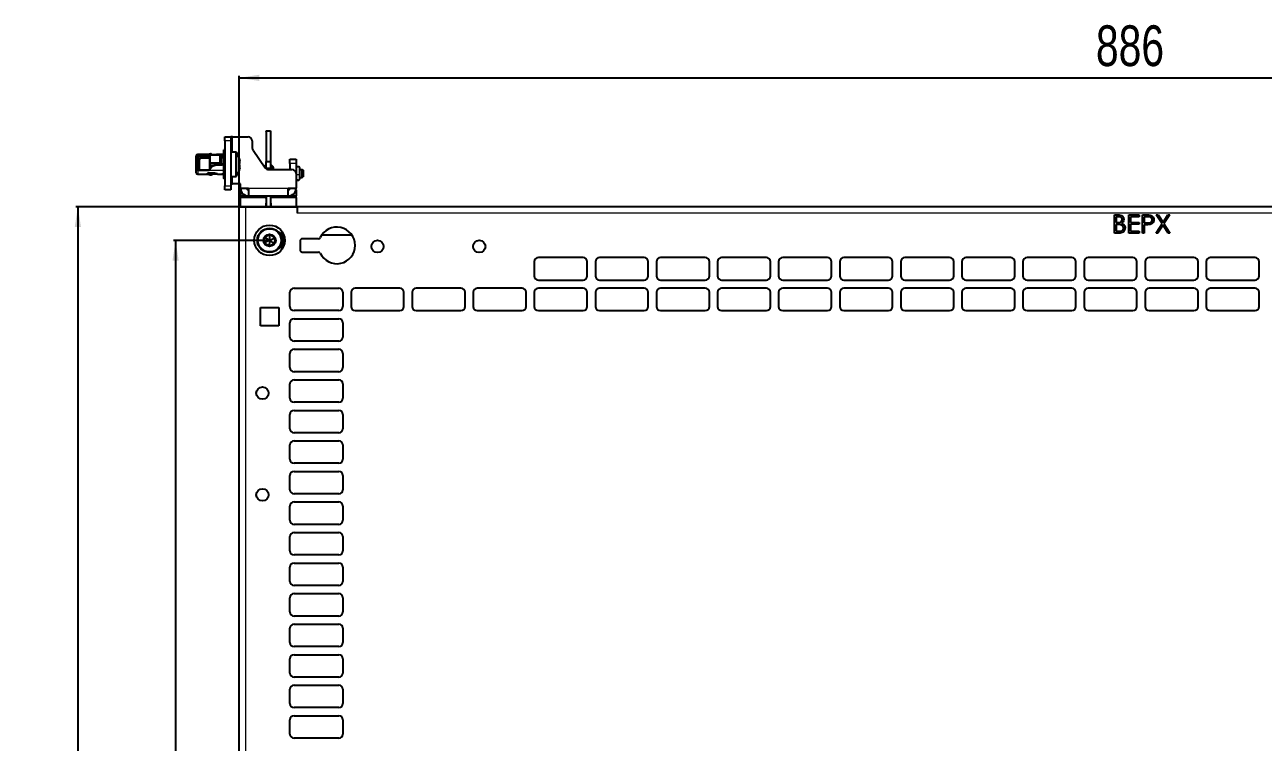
# Model space of a CAD drawing. Header units: millimetres. Extents: x -1035 to 1231, y 351 to 1984.
# Drawn here: x -1035 to -427, y 1555 to 1908 of the extents above; entities that cross this region are included whole.
import ezdxf

# ---------------------------------------------------------------- set-up
doc = ezdxf.new("R2010")
doc.units = ezdxf.units.MM
doc.layers.add('FORMAT', color=7, linetype='Continuous')
doc.styles.add('SLDTEXTSTYLE0', font='TXT', dxfattribs={"width": 0.75})
doc.dimstyles.new('SLDDIMSTYLE0', dxfattribs={"dimtxt": 20, "dimasz": 10, "dimexe": 0, "dimexo": 0.0625, "dimgap": 5, "dimtad": 2, "dimdec": 1, "dimrnd": 1e-09, "dimzin": 12, "dimdsep": 46, "dimtxsty": 'SLDTEXTSTYLE0', "dimsah": 1, "dimcen": 0.09, "dimadec": 0, "dimazin": 3, "dimtfac": 1, "dimtofl": 0, "dimtmove": 0, "dimatfit": 3, "dimfxl": 0, "dimfrac": 2, "dimtolj": 1, "dimtzin": 12, "dimarcsym": 0})

# ---------------------------------------------------------------- blocks, each defined once
blk = doc.blocks.new('_D')
at = {"layer": 'FORMAT'}
for p, q in [((-901.54, 1818.25), (-1010.18, 1818.25)), ((-1009.18, 1818.25), (-1009.18, 535.23)), ((-901.54, 535.23), (-1010.18, 535.23))]:
    blk.add_line(p, q, dxfattribs=at)
for points in [[(-1009.18, 1818.25), (-1010.71, 1808.25), (-1007.64, 1808.25)], [(-1009.18, 535.23), (-1007.64, 545.23), (-1010.71, 545.23)]]:
    blk.add_solid(points, dxfattribs=at)
at = {"layer": 'FORMAT', "insert": (-1034.96, 1147.19), "char_height": 20, "attachment_point": 1, "rotation": 90, "style": 'SLDTEXTSTYLE0'}
blk.add_mtext('1283', dxfattribs=at)
blk = doc.blocks.new('_D_1')
at = {"layer": 'FORMAT'}
for p, q in [((-930.03, 1818.25), (-930.03, 1882.54)), ((-930.03, 1881.54), (-44.03, 1881.54)), ((-44.03, 1818.25), (-44.03, 1882.54))]:
    blk.add_line(p, q, dxfattribs=at)
for points in [[(-930.03, 1881.54), (-920.03, 1880.01), (-920.03, 1883.08)], [(-44.03, 1881.54), (-54.03, 1883.08), (-54.03, 1880.01)]]:
    blk.add_solid(points, dxfattribs=at)
at = {"layer": 'FORMAT', "insert": (-509.19, 1907.33), "char_height": 20, "attachment_point": 1, "style": 'SLDTEXTSTYLE0'}
blk.add_mtext('886', dxfattribs=at)
blk = doc.blocks.new('_D_5')
at = {"layer": 'FORMAT'}
for p, q in [((-915.04, 1801.74), (-962.18, 1801.74)), ((-961.18, 1801.74), (-961.18, 551.74)), ((-915.04, 551.74), (-962.18, 551.74))]:
    blk.add_line(p, q, dxfattribs=at)
for points in [[(-961.18, 1801.74), (-962.71, 1791.74), (-959.64, 1791.74)], [(-961.18, 551.74), (-959.64, 561.74), (-962.71, 561.74)]]:
    blk.add_solid(points, dxfattribs=at)
at = {"layer": 'FORMAT', "insert": (-986.96, 1147.19), "char_height": 20, "attachment_point": 1, "rotation": 90, "style": 'SLDTEXTSTYLE0'}
blk.add_mtext('1250', dxfattribs=at)

msp = doc.modelspace()

# ---------------------------------------------------------------- linework, layer by layer
at = {"color": 7, "linetype": 'Continuous', "lineweight": 25}
for p, q in [((-916.63, 1855.54), (-914.63, 1855.54)), ((-916.63, 1855.17), (-916.63, 1855.54)), ((-916.63, 1855.17), (-916.63, 1840.54)), ((-914.63, 1855.54), (-914.63, 1855.17)), ((-914.63, 1855.17), (-914.63, 1840.54)), ((-937.03, 1852.54), (-934.03, 1852.54)), ((-937.03, 1850.54), (-937.03, 1852.54)), ((-937.03, 1850.54), (-937.03, 1828.54)), ((-934.03, 1852.54), (-934.03, 1850.54)), ((-933.23, 1852.54), (-934.03, 1852.54)), ((-934.03, 1850.54), (-934.03, 1828.54)), ((-933.23, 1852.54), (-925.53, 1852.54)), ((-923.53, 1850.54), (-923.53, 1847.17)), ((-951.03, 1842.35), (-951.03, 1843.19)), ((-945.63, 1843.89), (-950.33, 1843.89)), ((-944.53, 1844.07), (-945.63, 1843.88)), ((-945.63, 1843.89), (-945.63, 1843.89)), ((-945.63, 1843.86), (-945.63, 1843.89)), ((-941.83, 1843.78), (-945.13, 1843.78)), ((-944.43, 1843.36), (-944.31, 1843.6)), ((-944.43, 1839.76), (-944.43, 1843.36)), ((-944.31, 1843.6), (-944.31, 1839.63)), ((-939.23, 1843.6), (-944.31, 1843.6)), ((-943.1, 1843.83), (-943.02, 1843.78)), ((-938, 1843.89), (-940.65, 1843.89)), ((-939.23, 1839.63), (-939.23, 1843.6)), ((-939.23, 1843.6), (-939.03, 1843.46)), ((-939.03, 1843.46), (-939.03, 1839.71)), ((-937.98, 1843.89), (-937.73, 1843.89)), ((-937.53, 1836.35), (-937.53, 1846.14)), ((-937.03, 1846.14), (-937.53, 1846.14)), ((-931.7, 1845.04), (-934.03, 1845.04)), ((-923.16, 1846.03), (-917.12, 1837.4)), ((-951.03, 1842.35), (-950.53, 1842.35)), ((-951.03, 1840.92), (-951.03, 1842.35)), ((-950.53, 1840.92), (-951.03, 1840.92)), ((-951.03, 1840.69), (-951.03, 1840.92)), ((-951.03, 1836.4), (-951.03, 1840.69)), ((-950.53, 1840.69), (-951.03, 1840.69)), ((-950.53, 1842.35), (-950.53, 1840.92)), ((-950.53, 1840.92), (-950.53, 1840.69)), ((-950.53, 1840.69), (-950.53, 1836.4)), ((-948.33, 1842.9), (-950.33, 1842.9)), ((-950.33, 1841.68), (-950.33, 1841.47)), ((-949.83, 1841.3), (-950.33, 1841.3)), ((-950.33, 1841.3), (-950.33, 1841.07)), ((-950.33, 1841.07), (-949.83, 1841.07)), ((-950.33, 1840.89), (-950.33, 1840.46)), ((-950.03, 1840.46), (-950.33, 1840.46)), ((-950.33, 1840.46), (-950.33, 1840.32)), ((-950.33, 1840.32), (-950.03, 1840.32)), ((-950.33, 1837.77), (-950.03, 1837.77)), ((-950.33, 1837.02), (-950.03, 1837.02)), ((-950.33, 1836.41), (-950.33, 1837.02)), ((-950.03, 1836.54), (-950.03, 1841.07)), ((-949.83, 1841.07), (-949.83, 1841.3)), ((-949.53, 1841.43), (-949.53, 1836.41)), ((-944.43, 1842.04), (-948.85, 1842.04)), ((-948.33, 1842.5), (-948.33, 1842.9)), ((-944.43, 1842.9), (-948.33, 1842.9)), ((-948.33, 1842.5), (-944.43, 1842.5)), ((-944.73, 1836.41), (-943.57, 1838)), ((-943.57, 1837.7), (-944.73, 1836.11)), ((-944.43, 1839.76), (-944.31, 1839.63)), ((-944.43, 1838.57), (-944.43, 1839.76)), ((-944.43, 1838.57), (-944.31, 1838.43)), ((-944.43, 1836.82), (-944.43, 1838.57)), ((-939.23, 1839.63), (-944.31, 1839.63)), ((-944.31, 1839.63), (-944.31, 1838.43)), ((-943.08, 1838.43), (-944.31, 1838.43)), ((-944.31, 1838.43), (-944.31, 1836.98)), ((-940.82, 1839.09), (-941.66, 1838.98)), ((-939.23, 1839.1), (-940.63, 1839.1)), ((-940.63, 1838.89), (-938.48, 1838.89)), ((-939.23, 1839.63), (-939.03, 1839.71)), ((-939.23, 1839.1), (-939.23, 1839.63)), ((-939.03, 1839.18), (-939.23, 1839.1)), ((-937.73, 1842.9), (-939.03, 1842.9)), ((-939.03, 1842.5), (-937.73, 1842.5)), ((-939.03, 1839.71), (-939.03, 1839.18)), ((-938.48, 1839.19), (-939.03, 1839.19)), ((-937.83, 1842.5), (-937.83, 1838.84)), ((-937.53, 1842.04), (-937.83, 1842.04)), ((-937.53, 1838.89), (-937.83, 1838.84)), ((-937.73, 1838.6), (-937.73, 1838.29)), ((-937.73, 1838.29), (-937.73, 1836.11)), ((-916.63, 1840.54), (-914.63, 1840.54)), ((-916.63, 1837.04), (-916.63, 1840.54)), ((-914.63, 1837.04), (-916.63, 1837.04)), ((-916.63, 1837.04), (-916.63, 1836.9)), ((-914.63, 1840.54), (-914.63, 1837.04)), ((-914.63, 1837.04), (-914.63, 1836.54)), ((-913.7, 1837.02), (-913.7, 1836.54)), ((-913.7, 1837.02), (-913.7, 1837.01)), ((-913.1, 1836.54), (-913.1, 1837.03)), ((-905.03, 1841.54), (-902.03, 1841.54)), ((-905.03, 1839.54), (-905.03, 1841.54)), ((-905.03, 1839.54), (-905.03, 1836.54)), ((-902.03, 1841.54), (-902.03, 1839.54)), ((-902.03, 1839.54), (-902.03, 1834.54)), ((-901.99, 1836.95), (-901.99, 1834.22)), ((-900.09, 1834.22), (-900.09, 1836.95)), ((-950.53, 1836.4), (-951.03, 1836.4)), ((-951.03, 1834.89), (-951.03, 1836.4)), ((-950.33, 1836.41), (-944.73, 1836.41)), ((-944.73, 1836.11), (-950.33, 1836.11)), ((-950.33, 1834.19), (-945.63, 1834.19)), ((-950.03, 1836.54), (-949.89, 1836.41)), ((-945.63, 1834.41), (-945.63, 1834.54)), ((-945.63, 1834.41), (-945.63, 1834.19)), ((-945.63, 1834.21), (-944.53, 1834.02)), ((-941.83, 1834.75), (-945.13, 1834.75)), ((-944.73, 1836.41), (-944.73, 1836.11)), ((-941.83, 1834.31), (-943.02, 1834.31)), ((-942.7, 1834.56), (-942.81, 1834.75)), ((-942.7, 1834.55), (-942.7, 1834.55)), ((-940.63, 1834.2), (-940.65, 1834.2)), ((-940.65, 1834.19), (-938, 1834.19)), ((-940.63, 1834.2), (-940.63, 1834.33)), ((-938.53, 1834.23), (-938.53, 1834.25)), ((-937.98, 1834.36), (-937.73, 1834.36)), ((-937.98, 1834.19), (-937.73, 1834.19)), ((-937.53, 1836.35), (-937.03, 1836.35)), ((-937.53, 1835.98), (-937.53, 1834.74)), ((-937.53, 1834.74), (-937.03, 1834.74)), ((-937.53, 1832.19), (-937.53, 1834.74)), ((-937.03, 1832.19), (-937.53, 1832.19)), ((-937.53, 1832.19), (-937.53, 1831.94)), ((-937.03, 1831.94), (-937.53, 1831.94)), ((-937.03, 1836.04), (-937.03, 1836.04)), ((-934.03, 1833.04), (-931.7, 1833.04)), ((-915.48, 1836.54), (-904.03, 1836.54)), ((-901.99, 1836.44), (-902.03, 1836.44)), ((-902.03, 1834.54), (-902.03, 1827.34)), ((-902.03, 1832.64), (-901.99, 1832.64)), ((-901.99, 1834.22), (-901.99, 1832.25)), ((-899.08, 1836.44), (-900.09, 1836.44)), ((-900.09, 1832.25), (-900.09, 1834.22)), ((-900.09, 1832.64), (-899.08, 1832.64)), ((-898.58, 1836.16), (-899.08, 1836.44)), ((-899.08, 1832.64), (-899.08, 1836.44)), ((-899.08, 1832.64), (-898.58, 1832.93)), ((-898.58, 1836.16), (-898.58, 1832.93)), ((-937.03, 1826.54), (-937.03, 1828.54)), ((-934.03, 1826.54), (-937.03, 1826.54)), ((-934.03, 1829.54), (-933.23, 1829.54)), ((-934.03, 1828.54), (-934.03, 1826.54)), ((-929.23, 1829.54), (-933.23, 1829.54)), ((-929.23, 1827.34), (-929.23, 1829.54)), ((-929.23, 1827.34), (-925.43, 1827.34)), ((-929.23, 1826.54), (-929.23, 1823.54)), ((-929.14, 1826.54), (-929.23, 1826.54)), ((-925.43, 1827.34), (-925.43, 1823.54)), ((-905.83, 1827.34), (-902.03, 1827.34)), ((-905.83, 1823.54), (-905.83, 1827.34)), ((-902.03, 1826.54), (-902.11, 1826.54)), ((-902.03, 1826.54), (-902.03, 1823.54)), ((-929.23, 1823.54), (-925.43, 1823.54)), ((-929.23, 1823.54), (-929.23, 1822.74)), ((-929.23, 1818.24), (-929.23, 1822.74)), ((-925.43, 1823.54), (-917.13, 1823.54)), ((-917.13, 1823.54), (-914.13, 1823.54)), ((-917.13, 1822.74), (-917.13, 1823.54)), ((-917.13, 1822.74), (-916.63, 1822.74)), ((-916.63, 1823.54), (-916.63, 1818.24)), ((-914.63, 1823.54), (-914.63, 1818.24)), ((-914.63, 1822.74), (-914.13, 1822.74)), ((-914.13, 1823.54), (-905.83, 1823.54)), ((-914.13, 1823.54), (-914.13, 1822.74)), ((-905.83, 1823.54), (-902.03, 1823.54)), ((-902.03, 1822.74), (-902.03, 1823.54)), ((-902.03, 1822.74), (-902.03, 1818.24)), ((-930.03, 535.24), (-930.03, 1818.24)), ((-930.03, 1818.24), (-926.93, 1818.24)), ((-926.93, 1818.24), (-901.53, 1818.24)), ((-901.53, 1818.24), (-901.53, 1818.25)), ((-72.53, 1818.25), (-901.53, 1818.25)), ((-901.53, 1818.24), (-901.53, 1815.15)), ((-500.14, 1814.25), (-498.38, 1814.25)), ((-500.14, 1805.25), (-500.14, 1814.25)), ((-499.33, 1813.33), (-499.33, 1810.45)), ((-498.23, 1813.33), (-499.33, 1813.33)), ((-492.98, 1814.25), (-487.91, 1814.25)), ((-492.98, 1805.25), (-492.98, 1814.25)), ((-492.18, 1813.33), (-492.18, 1810.56)), ((-487.91, 1813.33), (-492.18, 1813.33)), ((-487.91, 1814.25), (-487.91, 1813.33)), ((-486.29, 1814.25), (-484.53, 1814.25)), ((-486.29, 1805.25), (-486.29, 1814.25)), ((-485.48, 1813.33), (-485.48, 1810.33)), ((-483.84, 1813.33), (-485.48, 1813.33)), ((-479.54, 1814.25), (-478.61, 1814.25)), ((-476.72, 1809.84), (-479.54, 1814.25)), ((-478.61, 1814.25), (-476.25, 1810.57)), ((-476.25, 1810.57), (-473.9, 1814.25)), ((-472.96, 1814.25), (-475.79, 1809.84)), ((-473.9, 1814.25), (-472.96, 1814.25)), ((-499.33, 1810.45), (-498.79, 1810.45)), ((-499.33, 1809.52), (-499.33, 1806.18)), ((-498.79, 1809.52), (-499.33, 1809.52)), ((-492.18, 1810.56), (-487.91, 1810.56)), ((-492.18, 1809.64), (-492.18, 1806.18)), ((-487.91, 1809.64), (-492.18, 1809.64)), ((-487.91, 1810.56), (-487.91, 1809.64)), ((-485.48, 1810.33), (-483.91, 1810.31)), ((-485.48, 1809.41), (-485.48, 1805.25)), ((-484.84, 1809.41), (-485.48, 1809.41)), ((-479.66, 1805.25), (-476.72, 1809.84)), ((-476.25, 1809.12), (-478.72, 1805.25)), ((-473.78, 1805.25), (-476.25, 1809.12)), ((-475.79, 1809.84), (-472.85, 1805.25)), ((-915.03, 1801.74), (-917.64, 1800.52)), ((-915.03, 1801.74), (-917.39, 1803.4)), ((-915.03, 1801.74), (-915.28, 1798.87)), ((-915.03, 1801.74), (-914.77, 1804.62)), ((-915.03, 1801.74), (-912.41, 1802.96)), ((-915.03, 1801.74), (-912.66, 1800.09)), ((-900.03, 1801.5), (-900.03, 1797)), ((-891.08, 1802.5), (-899.03, 1802.5)), ((-874.54, 1804.25), (-889.51, 1804.25)), ((-497.7, 1805.25), (-500.14, 1805.25)), ((-499.33, 1806.18), (-498.18, 1806.18)), ((-487.91, 1805.25), (-492.98, 1805.25)), ((-492.18, 1806.18), (-487.91, 1806.18)), ((-487.91, 1806.18), (-487.91, 1805.25)), ((-485.48, 1805.25), (-486.29, 1805.25)), ((-478.72, 1805.25), (-479.66, 1805.25)), ((-472.85, 1805.25), (-473.78, 1805.25)), ((-899.03, 1796), (-891.08, 1796)), ((-785.03, 1791.24), (-785.03, 1784.24)), ((-761.03, 1793.24), (-783.03, 1793.24)), ((-759.03, 1784.24), (-759.03, 1791.24)), ((-755.03, 1791.24), (-755.03, 1784.24)), ((-731.03, 1793.24), (-753.03, 1793.24)), ((-729.03, 1784.24), (-729.03, 1791.24)), ((-725.03, 1791.24), (-725.03, 1784.24)), ((-701.03, 1793.24), (-723.03, 1793.24)), ((-699.03, 1784.24), (-699.03, 1791.24)), ((-695.03, 1791.24), (-695.03, 1784.24)), ((-671.03, 1793.24), (-693.03, 1793.24)), ((-669.03, 1784.24), (-669.03, 1791.24)), ((-665.03, 1791.24), (-665.03, 1784.24)), ((-641.03, 1793.24), (-663.03, 1793.24)), ((-639.03, 1784.24), (-639.03, 1791.24)), ((-635.03, 1791.24), (-635.03, 1784.24)), ((-611.03, 1793.24), (-633.03, 1793.24)), ((-609.03, 1784.24), (-609.03, 1791.24)), ((-605.03, 1791.24), (-605.03, 1784.24)), ((-581.03, 1793.24), (-603.03, 1793.24)), ((-579.03, 1784.24), (-579.03, 1791.24)), ((-575.03, 1791.24), (-575.03, 1784.24)), ((-551.03, 1793.24), (-573.03, 1793.24)), ((-549.03, 1784.24), (-549.03, 1791.24)), ((-545.03, 1791.24), (-545.03, 1784.24)), ((-521.03, 1793.24), (-543.03, 1793.24)), ((-519.03, 1784.24), (-519.03, 1791.24)), ((-515.03, 1791.24), (-515.03, 1784.24)), ((-491.03, 1793.24), (-513.03, 1793.24)), ((-489.03, 1784.24), (-489.03, 1791.24)), ((-485.03, 1791.24), (-485.03, 1784.24)), ((-461.03, 1793.24), (-483.03, 1793.24)), ((-459.03, 1784.24), (-459.03, 1791.24)), ((-455.03, 1791.24), (-455.03, 1784.24)), ((-431.03, 1793.24), (-453.03, 1793.24)), ((-429.03, 1784.24), (-429.03, 1791.24)), ((-783.03, 1782.24), (-761.03, 1782.24)), ((-753.03, 1782.24), (-731.03, 1782.24)), ((-723.03, 1782.24), (-701.03, 1782.24)), ((-693.03, 1782.24), (-671.03, 1782.24)), ((-663.03, 1782.24), (-641.03, 1782.24)), ((-633.03, 1782.24), (-611.03, 1782.24)), ((-603.03, 1782.24), (-581.03, 1782.24)), ((-573.03, 1782.24), (-551.03, 1782.24)), ((-543.03, 1782.24), (-521.03, 1782.24)), ((-513.03, 1782.24), (-491.03, 1782.24)), ((-483.03, 1782.24), (-461.03, 1782.24)), ((-453.03, 1782.24), (-431.03, 1782.24)), ((-905.03, 1769.24), (-905.03, 1776.24)), ((-903.03, 1778.24), (-881.03, 1778.24)), ((-879.03, 1776.24), (-879.03, 1769.24)), ((-875.03, 1776.24), (-875.03, 1769.24)), ((-851.03, 1778.24), (-873.03, 1778.24)), ((-849.03, 1769.24), (-849.03, 1776.24)), ((-845.03, 1776.24), (-845.03, 1769.24)), ((-821.03, 1778.24), (-843.03, 1778.24)), ((-819.03, 1769.24), (-819.03, 1776.24)), ((-815.03, 1776.24), (-815.03, 1769.24)), ((-791.03, 1778.24), (-813.03, 1778.24)), ((-789.03, 1769.24), (-789.03, 1776.24)), ((-785.03, 1776.24), (-785.03, 1769.24)), ((-761.03, 1778.24), (-783.03, 1778.24)), ((-759.03, 1769.24), (-759.03, 1776.24)), ((-755.03, 1776.24), (-755.03, 1769.24)), ((-731.03, 1778.24), (-753.03, 1778.24)), ((-729.03, 1769.24), (-729.03, 1776.24)), ((-725.03, 1776.24), (-725.03, 1769.24)), ((-701.03, 1778.24), (-723.03, 1778.24)), ((-699.03, 1769.24), (-699.03, 1776.24)), ((-695.03, 1776.24), (-695.03, 1769.24)), ((-671.03, 1778.24), (-693.03, 1778.24)), ((-669.03, 1769.24), (-669.03, 1776.24)), ((-665.03, 1776.24), (-665.03, 1769.24)), ((-641.03, 1778.24), (-663.03, 1778.24)), ((-639.03, 1769.24), (-639.03, 1776.24)), ((-635.03, 1776.24), (-635.03, 1769.24)), ((-611.03, 1778.24), (-633.03, 1778.24)), ((-609.03, 1769.24), (-609.03, 1776.24)), ((-605.03, 1776.24), (-605.03, 1769.24)), ((-581.03, 1778.24), (-603.03, 1778.24)), ((-579.03, 1769.24), (-579.03, 1776.24)), ((-575.03, 1776.24), (-575.03, 1769.24)), ((-551.03, 1778.24), (-573.03, 1778.24)), ((-549.03, 1769.24), (-549.03, 1776.24)), ((-545.03, 1776.24), (-545.03, 1769.24)), ((-521.03, 1778.24), (-543.03, 1778.24)), ((-519.03, 1769.24), (-519.03, 1776.24)), ((-515.03, 1776.24), (-515.03, 1769.24)), ((-491.03, 1778.24), (-513.03, 1778.24)), ((-489.03, 1769.24), (-489.03, 1776.24)), ((-485.03, 1776.24), (-485.03, 1769.24)), ((-461.03, 1778.24), (-483.03, 1778.24)), ((-459.03, 1769.24), (-459.03, 1776.24)), ((-455.03, 1776.24), (-455.03, 1769.24)), ((-431.03, 1778.24), (-453.03, 1778.24)), ((-429.03, 1769.24), (-429.03, 1776.24)), ((-919.53, 1768.74), (-910.53, 1768.74)), ((-919.53, 1759.74), (-919.53, 1768.74)), ((-910.53, 1768.74), (-910.53, 1759.74)), ((-881.03, 1767.24), (-903.03, 1767.24)), ((-873.03, 1767.24), (-851.03, 1767.24)), ((-843.03, 1767.24), (-821.03, 1767.24)), ((-813.03, 1767.24), (-791.03, 1767.24)), ((-783.03, 1767.24), (-761.03, 1767.24)), ((-753.03, 1767.24), (-731.03, 1767.24)), ((-723.03, 1767.24), (-701.03, 1767.24)), ((-693.03, 1767.24), (-671.03, 1767.24)), ((-663.03, 1767.24), (-641.03, 1767.24)), ((-633.03, 1767.24), (-611.03, 1767.24)), ((-603.03, 1767.24), (-581.03, 1767.24)), ((-573.03, 1767.24), (-551.03, 1767.24)), ((-543.03, 1767.24), (-521.03, 1767.24)), ((-513.03, 1767.24), (-491.03, 1767.24)), ((-483.03, 1767.24), (-461.03, 1767.24)), ((-453.03, 1767.24), (-431.03, 1767.24)), ((-910.53, 1759.74), (-919.53, 1759.74)), ((-905.03, 1754.24), (-905.03, 1761.24)), ((-903.03, 1763.24), (-881.03, 1763.24)), ((-879.03, 1761.24), (-879.03, 1754.24)), ((-881.03, 1752.24), (-903.03, 1752.24)), ((-905.03, 1739.24), (-905.03, 1746.24)), ((-903.03, 1748.24), (-881.03, 1748.24)), ((-879.03, 1746.24), (-879.03, 1739.24)), ((-881.03, 1737.24), (-903.03, 1737.24)), ((-905.03, 1724.24), (-905.03, 1731.24)), ((-903.03, 1733.24), (-881.03, 1733.24)), ((-879.03, 1731.24), (-879.03, 1724.24)), ((-881.03, 1722.24), (-903.03, 1722.24)), ((-905.03, 1709.24), (-905.03, 1716.24)), ((-903.03, 1718.24), (-881.03, 1718.24)), ((-879.03, 1716.24), (-879.03, 1709.24)), ((-881.03, 1707.24), (-903.03, 1707.24)), ((-903.03, 1703.24), (-881.03, 1703.24)), ((-905.03, 1694.24), (-905.03, 1701.24)), ((-879.03, 1701.24), (-879.03, 1694.24)), ((-881.03, 1692.24), (-903.03, 1692.24)), ((-905.03, 1679.24), (-905.03, 1686.24)), ((-903.03, 1688.24), (-881.03, 1688.24)), ((-879.03, 1686.24), (-879.03, 1679.24)), ((-881.03, 1677.24), (-903.03, 1677.24)), ((-903.03, 1673.24), (-881.03, 1673.24)), ((-905.03, 1664.24), (-905.03, 1671.24)), ((-879.03, 1671.24), (-879.03, 1664.24)), ((-881.03, 1662.24), (-903.03, 1662.24)), ((-905.03, 1649.24), (-905.03, 1656.24)), ((-903.03, 1658.24), (-881.03, 1658.24)), ((-879.03, 1656.24), (-879.03, 1649.24)), ((-881.03, 1647.24), (-903.03, 1647.24)), ((-903.03, 1643.24), (-881.03, 1643.24)), ((-905.03, 1634.24), (-905.03, 1641.24)), ((-879.03, 1641.24), (-879.03, 1634.24)), ((-881.03, 1632.24), (-903.03, 1632.24)), ((-905.03, 1619.24), (-905.03, 1626.24)), ((-903.03, 1628.24), (-881.03, 1628.24)), ((-879.03, 1626.24), (-879.03, 1619.24)), ((-881.03, 1617.24), (-903.03, 1617.24)), ((-903.03, 1613.24), (-881.03, 1613.24)), ((-905.03, 1604.24), (-905.03, 1611.24)), ((-879.03, 1611.24), (-879.03, 1604.24)), ((-881.03, 1602.24), (-903.03, 1602.24)), ((-905.03, 1589.24), (-905.03, 1596.24)), ((-903.03, 1598.24), (-881.03, 1598.24)), ((-879.03, 1596.24), (-879.03, 1589.24)), ((-881.03, 1587.24), (-903.03, 1587.24)), ((-903.03, 1583.24), (-881.03, 1583.24)), ((-905.03, 1574.24), (-905.03, 1581.24)), ((-879.03, 1581.24), (-879.03, 1574.24)), ((-881.03, 1572.24), (-903.03, 1572.24)), ((-905.03, 1559.24), (-905.03, 1566.24)), ((-903.03, 1568.24), (-881.03, 1568.24)), ((-879.03, 1566.24), (-879.03, 1559.24)), ((-881.03, 1557.24), (-903.03, 1557.24))]:
    msp.add_line(p, q, dxfattribs=at)
at = {"color": 8, "linetype": 'Continuous', "lineweight": 18}
for p, q in [((-914.63, 1855.17), (-916.63, 1855.17)), ((-934.03, 1850.54), (-937.03, 1850.54)), ((-933.23, 1845.04), (-933.23, 1852.54)), ((-950.33, 1843.89), (-950.33, 1842.9)), ((-943.13, 1843.78), (-943.1, 1843.83)), ((-937.73, 1842.9), (-937.73, 1843.89)), ((-931.7, 1845.04), (-931.7, 1833.04)), ((-931.26, 1844.82), (-931.26, 1833.27)), ((-943.57, 1838), (-943.57, 1837.7)), ((-940.82, 1838.87), (-940.82, 1839.09)), ((-940.63, 1839.1), (-940.63, 1838.89)), ((-938.48, 1838.89), (-938.48, 1839.19)), ((-937.73, 1842.04), (-937.73, 1842.5)), ((-902.03, 1839.54), (-905.03, 1839.54)), ((-950.33, 1836.11), (-950.33, 1834.19)), ((-937.73, 1836.11), (-944.73, 1836.11)), ((-941.83, 1834.31), (-941.83, 1834.75)), ((-937.98, 1834.36), (-937.98, 1834.19)), ((-937.73, 1834.36), (-937.73, 1836.11)), ((-933.23, 1829.54), (-933.23, 1833.04)), ((-937.03, 1828.54), (-934.03, 1828.54)), ((-925.43, 1827.34), (-905.83, 1827.34)), ((-929.23, 1822.74), (-917.13, 1822.74)), ((-914.13, 1822.74), (-902.03, 1822.74)), ((-926.93, 1818.24), (-926.93, 535.24)), ((-72.53, 1815.15), (-901.53, 1815.15))]:
    msp.add_line(p, q, dxfattribs=at)
at = {"color": 7, "linetype": 'Continuous', "lineweight": 25, "flags": 128}
for points in [[(-950.53, 1841.56), (-950.52, 1841.58), (-950.51, 1841.6), (-950.49, 1841.63), (-950.47, 1841.64), (-950.44, 1841.66), (-950.4, 1841.67), (-950.36, 1841.68), (-950.33, 1841.68)], [(-937.53, 1842.53), (-937.59, 1842.52), (-937.73, 1842.5)], [(-950.53, 1836.53), (-950.52, 1836.51), (-950.51, 1836.48), (-950.49, 1836.46), (-950.47, 1836.44), (-950.44, 1836.43), (-950.4, 1836.42), (-950.36, 1836.41), (-950.33, 1836.41)], [(-937.53, 1836.39), (-937.59, 1836.4), (-937.73, 1836.41)], [(-937.53, 1835.98), (-937.53, 1836.01), (-937.54, 1836.03), (-937.56, 1836.05), (-937.58, 1836.07), (-937.61, 1836.09), (-937.65, 1836.1), (-937.69, 1836.1), (-937.73, 1836.11)], [(-914.63, 1820.24), (-914.47, 1819.97), (-914.38, 1819.49)], [(-914.38, 1819.49), (-914.47, 1819.02), (-914.63, 1818.74)]]:
    msp.add_lwpolyline(points, dxfattribs=at)
at = {"color": 8, "linetype": 'Continuous', "lineweight": 18, "flags": 128}
msp.add_lwpolyline([(-913.7, 1837.01), (-913.7, 1837.01), (-913.67, 1836.94), (-913.6, 1836.89), (-913.5, 1836.85), (-913.39, 1836.84), (-913.27, 1836.86), (-913.18, 1836.9), (-913.12, 1836.96), (-913.1, 1837.03)], dxfattribs=at)
at = {"color": 7, "linetype": 'Continuous', "lineweight": 25}
for centre, radius in [((-915.03, 1801.74), 7.5), ((-915.03, 1801.74), 6), ((-915.03, 1801.74), 5.7), ((-915.03, 1801.74), 3), ((-862.03, 1798.75), 3), ((-812.03, 1798.75), 3), ((-918.53, 1726.74), 3), ((-918.53, 1676.74), 3)]:
    msp.add_circle(centre, radius, dxfattribs=at)
for centre, radius, start, end in [((-925.53, 1850.54), 2, 360, 90), ((-950.33, 1843.19), 0.7, 90, 180), ((-937.73, 1844.09), 0.2, 269.9998, 359.9998), ((-937.71, 1843.08), 0.183, 264.2482, 352.76341), ((-931.7, 1844.5), 0.54, 35.25153, 90), ((-939.43, 1839.04), 10, 10.88492, 35.25153), ((-921.53, 1847.17), 2, 180, 214.99202), ((-950.39, 1842.27), 0.641, 84.2482, 172.76341), ((-950.34, 1842.32), 0.183, 84.2482, 172.76341), ((-940.63, 1837.96), 0.932, 89.97001, 102.02775), ((-938.41, 1838.51), 0.687, 7.23659, 95.7518), ((-938.41, 1838.21), 0.687, 7.23659, 95.7518), ((-939.43, 1839.04), 10, 324.74847, 349.02158), ((-915.48, 1838.54), 2, 214.99202, 270), ((-901.04, 1836.95), 0.95, 0, 180), ((-950.33, 1834.89), 0.7, 180, 270), ((-950.41, 1836.81), 0.71, 215.13134, 277.00891), ((-937.72, 1834.17), 0.197, 1.0398, 91.00336), ((-937.73, 1833.99), 0.2, 0.0002, 90.0002), ((-937.48, 1835.9), 0.46, 10.17904, 76.87192), ((-931.7, 1833.58), 0.54, 270, 324.74847), ((-904.03, 1834.54), 2, 0, 90), ((-901.04, 1832.25), 0.95, 180, 0), ((-925.43, 1827.34), 3.8, 180, 270), ((-925.43, 1827.34), 0.8, 180, 270), ((-905.83, 1827.34), 3.8, 270, 0), ((-905.83, 1827.34), 0.8, 270, 0), ((-915.63, 1819.49), 1.25, 143.1301, 216.8699), ((-882.03, 1799.25), 9, 205.15066, 154.84934), ((-912.53, 1801.74), 4.5, 294.97496, 65.02504), ((-899.03, 1801.5), 1, 90, 180), ((-891.08, 1803.5), 1, 270, 334.84934), ((-899.03, 1797), 1, 180, 270), ((-891.08, 1795), 1, 25.15066, 90), ((-783.03, 1791.24), 2, 90, 180), ((-761.03, 1791.24), 2, 0, 90), ((-753.03, 1791.24), 2, 90, 180), ((-731.03, 1791.24), 2, 0, 90), ((-723.03, 1791.24), 2, 90, 180), ((-701.03, 1791.24), 2, 0, 90), ((-693.03, 1791.24), 2, 90, 180), ((-671.03, 1791.24), 2, 0, 90), ((-663.03, 1791.24), 2, 90, 180), ((-641.03, 1791.24), 2, 0, 90), ((-633.03, 1791.24), 2, 90, 180), ((-611.03, 1791.24), 2, 0, 90), ((-603.03, 1791.24), 2, 90, 180), ((-581.03, 1791.24), 2, 0, 90), ((-573.03, 1791.24), 2, 90, 180), ((-551.03, 1791.24), 2, 0, 90), ((-543.03, 1791.24), 2, 90, 180), ((-521.03, 1791.24), 2, 0, 90), ((-513.03, 1791.24), 2, 90, 180), ((-491.03, 1791.24), 2, 0, 90), ((-483.03, 1791.24), 2, 90, 180), ((-461.03, 1791.24), 2, 0, 90), ((-453.03, 1791.24), 2, 90, 180), ((-431.03, 1791.24), 2, 0, 90), ((-783.03, 1784.24), 2, 180, 270), ((-761.03, 1784.24), 2, 270, 0), ((-753.03, 1784.24), 2, 180, 270), ((-731.03, 1784.24), 2, 270, 0), ((-723.03, 1784.24), 2, 180, 270), ((-701.03, 1784.24), 2, 270, 0), ((-693.03, 1784.24), 2, 180, 270), ((-671.03, 1784.24), 2, 270, 0), ((-663.03, 1784.24), 2, 180, 270), ((-641.03, 1784.24), 2, 270, 0), ((-633.03, 1784.24), 2, 180, 270), ((-611.03, 1784.24), 2, 270, 0), ((-603.03, 1784.24), 2, 180, 270), ((-581.03, 1784.24), 2, 270, 0), ((-573.03, 1784.24), 2, 180, 270), ((-551.03, 1784.24), 2, 270, 0), ((-543.03, 1784.24), 2, 180, 270), ((-521.03, 1784.24), 2, 270, 0), ((-513.03, 1784.24), 2, 180, 270), ((-491.03, 1784.24), 2, 270, 0), ((-483.03, 1784.24), 2, 180, 270), ((-461.03, 1784.24), 2, 270, 0), ((-453.03, 1784.24), 2, 180, 270), ((-431.03, 1784.24), 2, 270, 0), ((-903.03, 1776.24), 2, 90, 180), ((-881.03, 1776.24), 2, 0, 90), ((-873.03, 1776.24), 2, 90, 180), ((-851.03, 1776.24), 2, 0, 90), ((-843.03, 1776.24), 2, 90, 180), ((-821.03, 1776.24), 2, 0, 90), ((-813.03, 1776.24), 2, 90, 180), ((-791.03, 1776.24), 2, 0, 90), ((-783.03, 1776.24), 2, 90, 180), ((-761.03, 1776.24), 2, 0, 90), ((-753.03, 1776.24), 2, 90, 180), ((-731.03, 1776.24), 2, 0, 90), ((-723.03, 1776.24), 2, 90, 180), ((-701.03, 1776.24), 2, 0, 90), ((-693.03, 1776.24), 2, 90, 180), ((-671.03, 1776.24), 2, 0, 90), ((-663.03, 1776.24), 2, 90, 180), ((-641.03, 1776.24), 2, 0, 90), ((-633.03, 1776.24), 2, 90, 180), ((-611.03, 1776.24), 2, 0, 90), ((-603.03, 1776.24), 2, 90, 180), ((-581.03, 1776.24), 2, 0, 90), ((-573.03, 1776.24), 2, 90, 180), ((-551.03, 1776.24), 2, 0, 90), ((-543.03, 1776.24), 2, 90, 180), ((-521.03, 1776.24), 2, 0, 90), ((-513.03, 1776.24), 2, 90, 180), ((-491.03, 1776.24), 2, 0, 90), ((-483.03, 1776.24), 2, 90, 180), ((-461.03, 1776.24), 2, 0, 90), ((-453.03, 1776.24), 2, 90, 180), ((-431.03, 1776.24), 2, 0, 90), ((-903.03, 1769.24), 2, 180, 270), ((-881.03, 1769.24), 2, 270, 360), ((-873.03, 1769.24), 2, 180, 270), ((-851.03, 1769.24), 2, 270, 0), ((-843.03, 1769.24), 2, 180, 270), ((-821.03, 1769.24), 2, 270, 0), ((-813.03, 1769.24), 2, 180, 270), ((-791.03, 1769.24), 2, 270, 0), ((-783.03, 1769.24), 2, 180, 270), ((-761.03, 1769.24), 2, 270, 0), ((-753.03, 1769.24), 2, 180, 270), ((-731.03, 1769.24), 2, 270, 0), ((-723.03, 1769.24), 2, 180, 270), ((-701.03, 1769.24), 2, 270, 0), ((-693.03, 1769.24), 2, 180, 270), ((-671.03, 1769.24), 2, 270, 0), ((-663.03, 1769.24), 2, 180, 270), ((-641.03, 1769.24), 2, 270, 0), ((-633.03, 1769.24), 2, 180, 270), ((-611.03, 1769.24), 2, 270, 0), ((-603.03, 1769.24), 2, 180, 270), ((-581.03, 1769.24), 2, 270, 0), ((-573.03, 1769.24), 2, 180, 270), ((-551.03, 1769.24), 2, 270, 0), ((-543.03, 1769.24), 2, 180, 270), ((-521.03, 1769.24), 2, 270, 0), ((-513.03, 1769.24), 2, 180, 270), ((-491.03, 1769.24), 2, 270, 0), ((-483.03, 1769.24), 2, 180, 270), ((-461.03, 1769.24), 2, 270, 0), ((-453.03, 1769.24), 2, 180, 270), ((-431.03, 1769.24), 2, 270, 0), ((-903.03, 1761.24), 2, 90, 180), ((-881.03, 1761.24), 2, 0, 90), ((-903.03, 1754.24), 2, 180, 270), ((-881.03, 1754.24), 2, 270, 360), ((-903.03, 1746.24), 2, 90, 180), ((-881.03, 1746.24), 2, 0, 90), ((-903.03, 1739.24), 2, 180, 270), ((-881.03, 1739.24), 2, 270, 0), ((-903.03, 1731.24), 2, 90, 180), ((-881.03, 1731.24), 2, 0, 90), ((-903.03, 1724.24), 2, 180, 270), ((-881.03, 1724.24), 2, 270, 0), ((-903.03, 1716.24), 2, 90, 180), ((-881.03, 1716.24), 2, 0, 90), ((-903.03, 1709.24), 2, 180, 270), ((-881.03, 1709.24), 2, 270, 360), ((-903.03, 1701.24), 2, 90, 180), ((-881.03, 1701.24), 2, 0, 90), ((-903.03, 1694.24), 2, 180, 270), ((-881.03, 1694.24), 2, 270, 360), ((-903.03, 1686.24), 2, 90, 180), ((-881.03, 1686.24), 2, 0, 90), ((-903.03, 1679.24), 2, 180, 270), ((-881.03, 1679.24), 2, 270, 0), ((-903.03, 1671.24), 2, 90, 180), ((-881.03, 1671.24), 2, 0, 90), ((-903.03, 1664.24), 2, 180, 270), ((-881.03, 1664.24), 2, 270, 0), ((-903.03, 1656.24), 2, 90, 180), ((-881.03, 1656.24), 2, 0, 90), ((-903.03, 1649.24), 2, 180, 270), ((-881.03, 1649.24), 2, 270, 0), ((-903.03, 1641.24), 2, 90, 180), ((-881.03, 1641.24), 2, 0, 90), ((-903.03, 1634.24), 2, 180, 270), ((-881.03, 1634.24), 2, 270, 0), ((-903.03, 1626.24), 2, 90, 180), ((-881.03, 1626.24), 2, 0, 90), ((-903.03, 1619.24), 2, 180, 270), ((-881.03, 1619.24), 2, 270, 0), ((-903.03, 1611.24), 2, 90, 180), ((-881.03, 1611.24), 2, 0, 90), ((-903.03, 1604.24), 2, 180, 270), ((-881.03, 1604.24), 2, 270, 0), ((-903.03, 1596.24), 2, 90, 180), ((-881.03, 1596.24), 2, 0, 90), ((-903.03, 1589.24), 2, 180, 270), ((-881.03, 1589.24), 2, 270, 0), ((-903.03, 1581.24), 2, 90, 180), ((-881.03, 1581.24), 2, 0, 90), ((-903.03, 1574.24), 2, 180, 270), ((-881.03, 1574.24), 2, 270, 0), ((-903.03, 1566.24), 2, 90, 180), ((-881.03, 1566.24), 2, 0, 90), ((-903.03, 1559.24), 2, 180, 270), ((-881.03, 1559.24), 2, 270, 360)]:
    msp.add_arc(centre, radius, start, end, dxfattribs=at)
at = {"color": 8, "linetype": 'Continuous', "lineweight": 18}
for centre, start, end in [((-901.27, 1835.64), 243.08911, 278.36945), ((-900.81, 1835.64), 261.63055, 296.91089)]:
    msp.add_arc(centre, 1.59, start, end, dxfattribs=at)
at = {"color": 7, "linetype": 'Continuous', "lineweight": 25}
msp.add_ellipse((-940.63, 1838.77), major_axis=(0.75, 0), ratio=0.445831, start_param=1.570796, end_param=1.83344, dxfattribs=at)
for points, knots in [([(-945.63, 1843.89), (-945.13, 1844.01), (-944.46, 1844.16), (-943.56, 1844.15), (-943.26, 1843.94), (-943.1, 1843.83)], [0, 0, 0, 0, 0.587693, 0.790818, 1, 1, 1, 1]), ([(-945.13, 1843.78), (-945.18, 1843.78), (-945.29, 1843.79), (-945.44, 1843.8), (-945.56, 1843.83), (-945.62, 1843.85), (-945.62, 1843.86), (-945.63, 1843.86)], [0, 0, 0, 0, 0.214445, 0.428893, 0.643239, 0.857188, 1, 1, 1, 1]), ([(-943.53, 1844.06), (-943.59, 1844.09), (-943.67, 1844.14), (-943.82, 1844.17), (-944.06, 1844.17), (-944.35, 1844.09), (-944.61, 1844.06), (-944.7, 1844.04)], [0, 0, 0, 0, 0.19596, 0.292391, 0.38871, 0.788731, 1, 1, 1, 1]), ([(-940.65, 1843.89), (-940.66, 1843.89), (-940.69, 1843.89), (-940.86, 1843.86), (-941.16, 1843.82), (-941.5, 1843.79), (-941.73, 1843.78), (-941.83, 1843.78)], [0, 0, 0, 0, 0.132621, 0.367345, 0.598403, 0.830955, 1, 1, 1, 1]), ([(-950.33, 1842.9), (-950.33, 1842.64), (-950.33, 1842.16), (-950.33, 1841.56), (-950.33, 1841.3)], [0, 0, 0, 0, 0.559866, 1, 1, 1, 1]), ([(-950.33, 1836.41), (-950.33, 1836.6), (-950.33, 1837.02), (-950.33, 1837.51), (-950.33, 1837.77)], [0, 0, 0, 0, 0.464597, 1, 1, 1, 1]), ([(-948.33, 1842.9), (-948.61, 1842.64), (-949.11, 1842.16), (-949.61, 1841.56), (-949.83, 1841.3)], [0, 0, 0, 0, 0.559911, 1, 1, 1, 1]), ([(-948.33, 1842.5), (-948.61, 1842.27), (-949.11, 1841.85), (-949.61, 1841.31), (-949.83, 1841.07)], [0, 0, 0, 0, 0.559868, 1, 1, 1, 1]), ([(-943.57, 1838), (-943.45, 1838.13), (-943.21, 1838.4), (-942.54, 1838.74), (-942, 1838.89), (-941.66, 1838.98)], [0, 0, 0, 0, 0.261809, 0.533628, 1, 1, 1, 1]), ([(-943.57, 1837.7), (-943.4, 1837.87), (-943.05, 1838.22), (-942.07, 1838.6), (-941.31, 1838.76), (-940.82, 1838.87)], [0, 0, 0, 0, 0.254027, 0.526591, 1, 1, 1, 1]), ([(-937.53, 1838.84), (-937.53, 1838.84), (-937.53, 1838.85), (-937.55, 1838.86), (-937.58, 1838.86), (-937.66, 1838.85), (-937.73, 1838.85), (-937.77, 1838.83), (-937.79, 1838.83)], [0, 0, 0, 0, 0.1617491, 0.3126795, 0.4463249, 0.6476804, 0.8628354, 1, 1, 1, 1]), ([(-937.53, 1837.66), (-937.53, 1837.66), (-937.53, 1837.67), (-937.55, 1837.68), (-937.58, 1837.69), (-937.65, 1837.7), (-937.7, 1837.71), (-937.73, 1837.72)], [0, 0, 0, 0, 0.195302, 0.377541, 0.538909, 0.761383, 1, 1, 1, 1]), ([(-929.83, 1839.29), (-929.83, 1839.29), (-929.82, 1839.31), (-929.82, 1839.36), (-929.77, 1839.47), (-929.69, 1839.59), (-929.62, 1839.79), (-929.59, 1840.07), (-929.62, 1840.51), (-929.69, 1840.97), (-929.77, 1841.33), (-929.81, 1841.48), (-929.82, 1841.54), (-929.83, 1841.57), (-929.83, 1841.58), (-929.82, 1841.59), (-929.81, 1841.58), (-929.76, 1841.45), (-929.67, 1841.18), (-929.6, 1840.92), (-929.6, 1840.92), (-929.61, 1840.92)], [0, 0, 0, 0, 0.005558, 0.013374, 0.035034, 0.131849, 0.247035, 0.319984, 0.393529, 0.553866, 0.60656, 0.632964, 0.646239, 0.65197, 0.65776, 0.662732, 0.671493, 0.698625, 0.8253, 0.953094, 1, 1, 1, 1]), ([(-929.61, 1837.14), (-929.61, 1837.16), (-929.59, 1837.21), (-929.62, 1837.15), (-929.7, 1836.95), (-929.78, 1836.78), (-929.81, 1836.74), (-929.82, 1836.73), (-929.83, 1836.74), (-929.83, 1836.76), (-929.82, 1836.79), (-929.8, 1836.88), (-929.72, 1837.22), (-929.64, 1837.67), (-929.59, 1838.19), (-929.61, 1838.62), (-929.69, 1838.86), (-929.76, 1839.05), (-929.79, 1839.12), (-929.81, 1839.17), (-929.82, 1839.22), (-929.82, 1839.26), (-929.83, 1839.28), (-929.83, 1839.29)], [0, 0, 0, 0, 0.029808, 0.101722, 0.265658, 0.314468, 0.33896, 0.348832, 0.354202, 0.359616, 0.365729, 0.3767, 0.418569, 0.583882, 0.661985, 0.741086, 0.894598, 0.932496, 0.956593, 0.972453, 0.988405, 0.994772, 1, 1, 1, 1]), ([(-916.63, 1838.77), (-916.89, 1838.65), (-917.28, 1838.48), (-917.52, 1838.17), (-917.59, 1838.07)], [0, 0, 0, 0, 0.6677502, 1, 1, 1, 1]), ([(-917.24, 1837.57), (-917.23, 1837.61), (-917.13, 1837.8), (-916.9, 1838), (-916.66, 1838.09), (-916.63, 1838.1)], [0, 0, 0, 0, 0.1700399, 0.879402, 1, 1, 1, 1]), ([(-913.1, 1837.03), (-913.11, 1837.16), (-913.14, 1837.54), (-913.45, 1838.11), (-913.98, 1838.6), (-914.43, 1838.75), (-914.63, 1838.82)], [0, 0, 0, 0, 0.173097, 0.475053, 0.778671, 1, 1, 1, 1]), ([(-914.63, 1838.19), (-914.46, 1838.11), (-914.11, 1837.94), (-913.77, 1837.51), (-913.72, 1837.18), (-913.7, 1837.02)], [0, 0, 0, 0, 0.296716, 0.64973, 1, 1, 1, 1]), ([(-945.63, 1834.54), (-945.62, 1834.56), (-945.61, 1834.6), (-945.52, 1834.67), (-945.4, 1834.72), (-945.26, 1834.75), (-945.16, 1834.75), (-945.13, 1834.75)], [0, 0, 0, 0, 0.214373, 0.428779, 0.642592, 0.856666, 1, 1, 1, 1]), ([(-945.63, 1834.41), (-945.13, 1834.29), (-944.46, 1834.12), (-943.56, 1834.1), (-943.26, 1834.3), (-943.1, 1834.4)], [0, 0, 0, 0, 0.587693, 0.790818, 1, 1, 1, 1]), ([(-945.63, 1834.2), (-945.13, 1834.08), (-944.46, 1833.93), (-943.56, 1833.94), (-943.26, 1834.15), (-943.1, 1834.26)], [0, 0, 0, 0, 0.587693, 0.790818, 1, 1, 1, 1]), ([(-944.69, 1834.04), (-944.62, 1834.03), (-944.41, 1834), (-944.22, 1833.97), (-944.09, 1833.94)], [0, 0, 0, 0, 0.337574, 1, 1, 1, 1]), ([(-942.7, 1834.55), (-942.7, 1834.56), (-942.71, 1834.57), (-942.79, 1834.55), (-942.9, 1834.5), (-943.01, 1834.45), (-943.08, 1834.41), (-943.1, 1834.4)], [0, 0, 0, 0, 0.225883, 0.451767, 0.67765, 0.903524, 1, 1, 1, 1]), ([(-943.1, 1834.26), (-943.05, 1834.29), (-942.96, 1834.34), (-942.83, 1834.42), (-942.74, 1834.49), (-942.7, 1834.53), (-942.7, 1834.54), (-942.7, 1834.55)], [0, 0, 0, 0, 0.225867, 0.4517344, 0.6775983, 0.9034793, 1, 1, 1, 1]), ([(-941.83, 1834.75), (-941.69, 1834.74), (-941.42, 1834.73), (-941.06, 1834.64), (-940.79, 1834.52), (-940.65, 1834.41), (-940.63, 1834.35), (-940.63, 1834.33)], [0, 0, 0, 0, 0.2132377, 0.4264897, 0.6391595, 0.8495978, 1, 1, 1, 1]), ([(-940.69, 1834.2), (-940.75, 1834.21), (-940.86, 1834.23), (-941.16, 1834.27), (-941.5, 1834.3), (-941.73, 1834.3), (-941.83, 1834.31)], [0, 0, 0, 0, 0.270612, 0.537, 0.805108, 1, 1, 1, 1]), ([(-938.53, 1834.25), (-938.52, 1834.26), (-938.51, 1834.28), (-938.41, 1834.31), (-938.27, 1834.34), (-938.12, 1834.36), (-938.02, 1834.36), (-937.98, 1834.36)], [0, 0, 0, 0, 0.214305, 0.42865, 0.642279, 0.856223, 1, 1, 1, 1]), ([(-937.98, 1834.19), (-938.04, 1834.19), (-938.16, 1834.19), (-938.33, 1834.2), (-938.45, 1834.2), (-938.52, 1834.21), (-938.52, 1834.22), (-938.53, 1834.23)], [0, 0, 0, 0, 0.214393, 0.428789, 0.643061, 0.856854, 1, 1, 1, 1]), ([(-498.38, 1814.25), (-498, 1814.25), (-497.23, 1814.23), (-496.21, 1813.77), (-495.62, 1812.93), (-495.56, 1812.33), (-495.52, 1812.02)], [0, 0, 0, 0, 0.281352, 0.559956, 0.779911, 1, 1, 1, 1]), ([(-496.33, 1812.01), (-496.36, 1812.23), (-496.4, 1812.56), (-496.68, 1812.91), (-497.22, 1813.29), (-497.78, 1813.31), (-498.23, 1813.33)], [0, 0, 0, 0, 0.249269, 0.374899, 0.500587, 1, 1, 1, 1]), ([(-484.53, 1814.25), (-484.14, 1814.26), (-483.46, 1814.26), (-482.78, 1814.16), (-482.48, 1814.12)], [0, 0, 0, 0, 0.560314, 1, 1, 1, 1]), ([(-481.56, 1811.84), (-481.6, 1812.09), (-481.66, 1812.48), (-482, 1812.89), (-482.42, 1813.2), (-483.07, 1813.32), (-483.58, 1813.33), (-483.84, 1813.33)], [0, 0, 0, 0, 0.248322, 0.37376, 0.499102, 0.748842, 1, 1, 1, 1]), ([(-482.48, 1814.12), (-482.2, 1814.02), (-481.66, 1813.82), (-481.09, 1813.21), (-480.79, 1812.52), (-480.77, 1812.07), (-480.75, 1811.84)], [0, 0, 0, 0, 0.279718, 0.559333, 0.779493, 1, 1, 1, 1]), ([(-498.79, 1810.45), (-498.51, 1810.45), (-497.97, 1810.46), (-497.28, 1810.6), (-496.82, 1810.91), (-496.55, 1811.22), (-496.36, 1811.6), (-496.34, 1811.87), (-496.33, 1812.01)], [0, 0, 0, 0, 0.250521, 0.499945, 0.625019, 0.75007, 0.875067, 1, 1, 1, 1]), ([(-497.11, 1809.42), (-497.42, 1809.46), (-497.98, 1809.52), (-498.55, 1809.52), (-498.79, 1809.52)], [0, 0, 0, 0, 0.559734, 1, 1, 1, 1]), ([(-498.18, 1806.18), (-497.9, 1806.18), (-497.33, 1806.19), (-496.48, 1806.37), (-495.94, 1806.87), (-495.67, 1807.38), (-495.65, 1807.67), (-495.64, 1807.81)], [0, 0, 0, 0, 0.251053, 0.500846, 0.749472, 0.874759, 1, 1, 1, 1]), ([(-494.83, 1807.81), (-494.88, 1807.41), (-494.99, 1806.6), (-495.8, 1805.74), (-496.75, 1805.31), (-497.39, 1805.27), (-497.7, 1805.25)], [0, 0, 0, 0, 0.27913, 0.558665, 0.779075, 1, 1, 1, 1]), ([(-495.64, 1807.81), (-495.66, 1808.03), (-495.72, 1808.47), (-496.24, 1809.12), (-496.78, 1809.3), (-497.11, 1809.42)], [0, 0, 0, 0, 0.279937, 0.560436, 1, 1, 1, 1]), ([(-495.52, 1812.02), (-495.58, 1811.59), (-495.68, 1810.8), (-496.29, 1810.32), (-496.56, 1810.11)], [0, 0, 0, 0, 0.559198, 1, 1, 1, 1]), ([(-496.56, 1810.11), (-496.29, 1810), (-495.75, 1809.78), (-495.19, 1809.18), (-494.88, 1808.49), (-494.85, 1808.04), (-494.83, 1807.81)], [0, 0, 0, 0, 0.280408, 0.559563, 0.779731, 1, 1, 1, 1]), ([(-482.55, 1809.56), (-482.97, 1809.5), (-483.74, 1809.41), (-484.5, 1809.41), (-484.84, 1809.41)], [0, 0, 0, 0, 0.559686, 1, 1, 1, 1]), ([(-483.91, 1810.31), (-483.64, 1810.32), (-483.12, 1810.32), (-482.45, 1810.46), (-482.01, 1810.76), (-481.66, 1811.17), (-481.6, 1811.57), (-481.56, 1811.84)], [0, 0, 0, 0, 0.251143, 0.501048, 0.626315, 0.751748, 1, 1, 1, 1]), ([(-480.75, 1811.84), (-480.77, 1811.54), (-480.82, 1810.95), (-481.27, 1810.23), (-481.88, 1809.76), (-482.33, 1809.62), (-482.55, 1809.56)], [0, 0, 0, 0, 0.2800989, 0.5593238, 0.7794579, 1, 1, 1, 1]), ([(-917.64, 1800.52), (-917.61, 1800.85), (-917.54, 1801.64), (-917.46, 1802.63), (-917.4, 1803.25), (-917.39, 1803.4)], [0, 0, 0, 0, 0.341758, 0.840485, 1, 1, 1, 1]), ([(-915.28, 1798.87), (-915.7, 1799.16), (-916.49, 1799.72), (-917.28, 1800.27), (-917.64, 1800.52)], [0, 0, 0, 0, 0.5346859, 1, 1, 1, 1]), ([(-917.39, 1803.4), (-916.92, 1803.62), (-916.05, 1804.03), (-915.18, 1804.43), (-914.77, 1804.62)], [0, 0, 0, 0, 0.534686, 1, 1, 1, 1]), ([(-914.77, 1804.62), (-914.35, 1804.32), (-913.56, 1803.77), (-912.78, 1803.22), (-912.41, 1802.96)], [0, 0, 0, 0, 0.534686, 1, 1, 1, 1]), ([(-912.41, 1802.96), (-912.42, 1802.82), (-912.48, 1802.2), (-912.56, 1801.21), (-912.63, 1800.41), (-912.66, 1800.09)], [0, 0, 0, 0, 0.159515, 0.658242, 1, 1, 1, 1]), ([(-912.66, 1800.09), (-913.13, 1799.87), (-914, 1799.46), (-914.87, 1799.06), (-915.28, 1798.87)], [0, 0, 0, 0, 0.5346859, 1, 1, 1, 1])]:
    msp.add_open_spline(points, degree=3, knots=knots, dxfattribs=at)
at = {"color": 8, "linetype": 'Continuous', "lineweight": 18}
msp.add_open_spline([(-943.1, 1834.4), (-943.14, 1834.47), (-943.21, 1834.59), (-943.28, 1834.71), (-943.31, 1834.75)], degree=3, knots=[0, 0, 0, 0, 0.616998, 1, 1, 1, 1], dxfattribs=at)

# ---------------------------------------------------------------- dimensions: what is measured, and where the dimension line sits
at = {"layer": 'FORMAT'}
for base, p1, p2, angle, picture, middle in [((-44.03, 1881.54), (-930.03, 1818.24), (-44.03, 1818.24), 0, '_D_1', (-487.03, 1881.54)), ((-1009.18, 535.23), (-901.53, 1818.25), (-901.53, 535.23), 90, '_D', (-1009.18, 1176.74)), ((-961.18, 551.74), (-915.03, 1801.74), (-915.03, 551.74), 90, '_D_5', (-961.18, 1176.74))]:
    dim = msp.add_linear_dim(base=base, p1=p1, p2=p2, angle=angle, dimstyle='SLDDIMSTYLE0', dxfattribs=at)
    dim.commit()
    dim.dimension.update_dxf_attribs({"geometry": picture, "text_midpoint": middle, "dimtype": 160})

doc.saveas('drawing.dxf')
